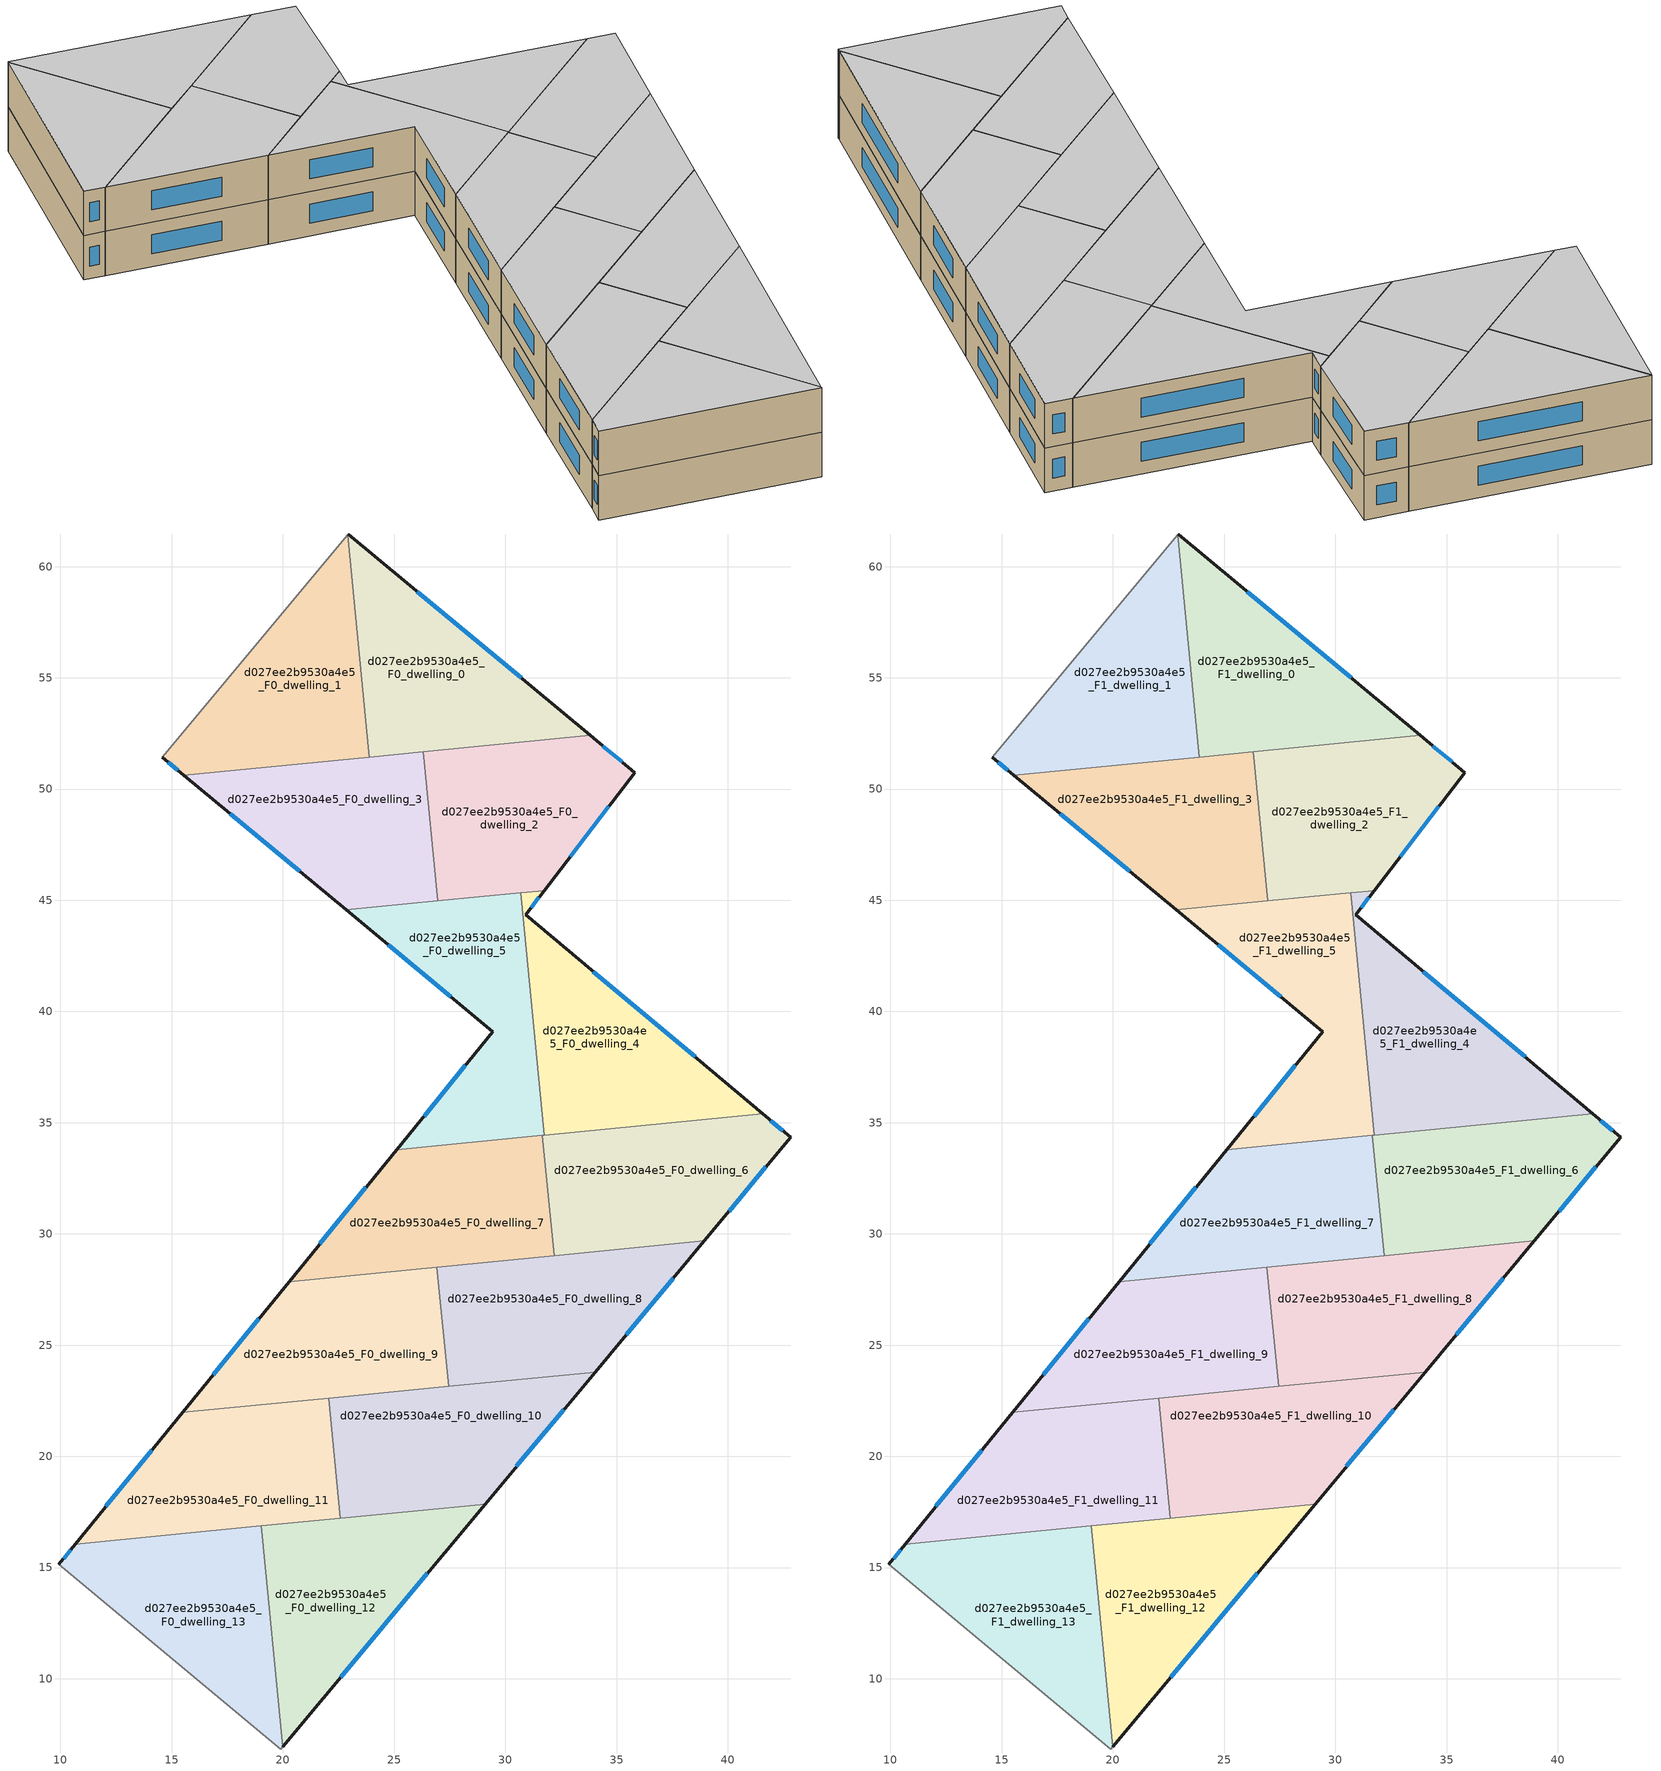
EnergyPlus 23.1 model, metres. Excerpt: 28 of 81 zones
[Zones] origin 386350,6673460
d027ee2b9530a4e5_F0_dwelling_0
 floor ground (EU_floor_Construction): 33.82,52.41 23.89,51.44 22.91,61.44 22.93,61.47 z0
 wall outside (EU_wall_Construction): 33.82,52.41 22.93,61.47 z0:3
 wall to d027ee2b9530a4e5_F0_dwelling_1 (EU_wall_Construction): 22.91,61.44 23.89,51.44 z0:3
 wall adiabatic (EU_wall_Construction): 22.93,61.47 22.91,61.44 z0:3
 wall to d027ee2b9530a4e5_F0_dwelling_2 (EU_wall_Construction): 26.31,51.68 33.82,52.41 z0:3
 wall to d027ee2b9530a4e5_F0_dwelling_3 (EU_wall_Construction): 23.89,51.44 26.31,51.68 z0:3
 window (EU_Window_Construction): 30.71,55 26.04,58.88 z0.86:2.14
d027ee2b9530a4e5_F0_dwelling_1
 floor ground (EU_floor_Construction): 22.91,61.44 23.89,51.44 15.55,50.62 14.57,51.44 z0
 wall outside (EU_wall_Construction): 14.57,51.44 15.55,50.62 z0:3
 wall adiabatic (EU_wall_Construction): 22.91,61.44 14.57,51.44 z0:3
 wall to d027ee2b9530a4e5_F0_dwelling_3 (EU_wall_Construction): 15.55,50.62 23.89,51.44 z0:3
 window (EU_Window_Construction): 14.85,51.21 15.27,50.86 z0.86:2.14
d027ee2b9530a4e5_F0_dwelling_10
 floor ground (EU_floor_Construction): 34.03,23.79 29.09,17.85 22.58,17.22 22.05,22.62 z0
 wall outside (EU_wall_Construction): 29.09,17.85 34.03,23.79 z0:3
 wall to d027ee2b9530a4e5_F0_dwelling_11 (EU_wall_Construction): 22.05,22.62 22.58,17.22 z0:3
 wall to d027ee2b9530a4e5_F0_dwelling_12 (EU_wall_Construction): 22.58,17.22 29.09,17.85 z0:3
 wall to d027ee2b9530a4e5_F0_dwelling_8 (EU_wall_Construction): 34.03,23.79 27.45,23.14 z0:3
 wall to d027ee2b9530a4e5_F0_dwelling_9 (EU_wall_Construction): 27.45,23.14 22.06,22.62 z0:3
 window (EU_Window_Construction): 30.5,19.55 32.62,22.09 z0.86:2.14
d027ee2b9530a4e5_F0_dwelling_11
 floor ground (EU_floor_Construction): 22.05,22.62 22.58,17.22 10.66,16.05 15.49,21.97 z0
 wall outside (EU_wall_Construction): 15.49,21.97 10.66,16.05 z0:3
 wall to d027ee2b9530a4e5_F0_dwelling_9 (EU_wall_Construction): 22.05,22.62 15.49,21.97 z0:3
 wall to d027ee2b9530a4e5_F0_dwelling_13 (EU_wall_Construction): 10.66,16.05 19.03,16.87 z0:3
 wall to d027ee2b9530a4e5_F0_dwelling_12 (EU_wall_Construction): 19.03,16.87 22.58,17.22 z0:3
 window (EU_Window_Construction): 14.11,20.28 12.04,17.74 z0.86:2.14
d027ee2b9530a4e5_F0_dwelling_12
 floor ground (EU_floor_Construction): 29.09,17.85 20,6.95 19.03,16.87 z0
 wall outside (EU_wall_Construction): 20,6.95 29.09,17.85 z0:3
 wall to d027ee2b9530a4e5_F0_dwelling_13 (EU_wall_Construction): 19.03,16.87 20,6.95 z0:3
 window (EU_Window_Construction): 22.59,10.06 26.49,14.74 z0.86:2.14
d027ee2b9530a4e5_F0_dwelling_13
 floor ground (EU_floor_Construction): 19.03,16.87 20,6.95 19.91,6.84 9.93,15.14 10.66,16.05 z0
 wall outside (EU_wall_Construction): 10.66,16.05 9.93,15.14 z0:3
 wall adiabatic (EU_wall_Construction): 9.93,15.14 19.91,6.84 20,6.95 z0:3
 window (EU_Window_Construction): 10.45,15.79 10.14,15.4 z0.86:2.14
d027ee2b9530a4e5_F0_dwelling_2
 floor ground (EU_floor_Construction): 35.83,50.74 31.75,45.44 26.96,44.97 26.31,51.68 33.82,52.41 z0
 wall outside (EU_wall_Construction): 31.75,45.44 35.83,50.74 33.82,52.41 z0:3
 wall to d027ee2b9530a4e5_F0_dwelling_3 (EU_wall_Construction): 26.31,51.68 26.96,44.97 z0:3
 wall to d027ee2b9530a4e5_F0_dwelling_5 (EU_wall_Construction): 26.96,44.97 30.69,45.33 z0:3
 wall to d027ee2b9530a4e5_F0_dwelling_4 (EU_wall_Construction): 30.69,45.33 31.75,45.44 z0:3
 window (EU_Window_Construction): 35.25,51.22 34.39,51.93 / 32.92,46.95 34.66,49.23 z0.86:2.14
d027ee2b9530a4e5_F0_dwelling_3
 floor ground (EU_floor_Construction): 26.31,51.68 26.96,44.97 22.84,44.57 15.55,50.62 z0
 wall outside (EU_wall_Construction): 15.55,50.62 22.84,44.57 z0:3
 wall to d027ee2b9530a4e5_F0_dwelling_5 (EU_wall_Construction): 22.84,44.57 26.96,44.97 z0:3
 window (EU_Window_Construction): 17.64,48.89 20.76,46.3 z0.86:2.14
d027ee2b9530a4e5_F0_dwelling_4
 floor ground (EU_floor_Construction): 31.75,45.44 30.92,44.35 41.58,35.4 31.75,34.43 30.69,45.33 z0
 wall outside (EU_wall_Construction): 41.58,35.4 30.92,44.35 31.75,45.44 z0:3
 wall to d027ee2b9530a4e5_F0_dwelling_5 (EU_wall_Construction): 30.69,45.33 31.75,34.43 z0:3
 wall to d027ee2b9530a4e5_F0_dwelling_6 (EU_wall_Construction): 31.75,34.43 41.58,35.4 z0:3
 window (EU_Window_Construction): 31.16,44.66 31.51,45.13 / 38.53,37.96 33.96,41.79 z0.86:2.14
d027ee2b9530a4e5_F0_dwelling_5
 floor ground (EU_floor_Construction): 30.69,45.33 31.75,34.43 25.11,33.79 29.43,39.09 22.84,44.57 z0
 wall outside (EU_wall_Construction): 22.84,44.57 29.43,39.09 25.11,33.79 z0:3
 wall to d027ee2b9530a4e5_F0_dwelling_7 (EU_wall_Construction): 25.11,33.79 31.67,34.43 z0:3
 wall to d027ee2b9530a4e5_F0_dwelling_6 (EU_wall_Construction): 31.67,34.43 31.75,34.44 z0:3
 window (EU_Window_Construction): 24.73,43 27.55,40.65 / 28.2,37.57 26.35,35.3 z0.86:2.14
d027ee2b9530a4e5_F0_dwelling_6
 floor ground (EU_floor_Construction): 42.83,34.34 38.95,29.68 32.2,29.03 31.67,34.43 41.58,35.4 z0
 wall outside (EU_wall_Construction): 38.95,29.68 42.83,34.34 41.58,35.4 z0:3
 wall to d027ee2b9530a4e5_F0_dwelling_7 (EU_wall_Construction): 31.67,34.43 32.2,29.03 z0:3
 wall to d027ee2b9530a4e5_F0_dwelling_8 (EU_wall_Construction): 32.2,29.03 38.95,29.68 z0:3
 window (EU_Window_Construction): 40.06,31.02 41.72,33.01 / 42.47,34.64 41.93,35.09 z0.86:2.14
d027ee2b9530a4e5_F0_dwelling_7
 floor ground (EU_floor_Construction): 31.67,34.43 32.2,29.03 20.28,27.86 25.11,33.79 z0
 wall outside (EU_wall_Construction): 25.11,33.79 20.28,27.86 z0:3
 wall to d027ee2b9530a4e5_F0_dwelling_9 (EU_wall_Construction): 20.28,27.86 26.93,28.51 z0:3
 wall to d027ee2b9530a4e5_F0_dwelling_8 (EU_wall_Construction): 26.93,28.51 32.2,29.02 z0:3
 window (EU_Window_Construction): 23.73,32.09 21.66,29.55 z0.86:2.14
d027ee2b9530a4e5_F0_dwelling_8
 floor ground (EU_floor_Construction): 38.95,29.68 34.03,23.79 27.45,23.14 26.93,28.51 z0
 wall outside (EU_wall_Construction): 34.03,23.79 38.95,29.68 z0:3
 wall to d027ee2b9530a4e5_F0_dwelling_9 (EU_wall_Construction): 26.93,28.51 27.45,23.14 z0:3
 window (EU_Window_Construction): 35.44,25.47 37.54,28 z0.86:2.14
d027ee2b9530a4e5_F0_dwelling_9
 floor ground (EU_floor_Construction): 26.93,28.51 27.45,23.14 15.49,21.97 20.28,27.86 z0
 wall outside (EU_wall_Construction): 20.28,27.86 15.49,21.97 z0:3
 window (EU_Window_Construction): 18.91,26.18 16.86,23.66 z0.86:2.14
d027ee2b9530a4e5_F1_dwelling_0
 floor to d027ee2b9530a4e5_F0_dwelling_0 (EU_floor_Construction): 33.82,52.41 23.89,51.44 22.91,61.44 22.93,61.47 z3
 wall outside (EU_wall_Construction): 33.82,52.41 22.93,61.47 z3:6
 wall to d027ee2b9530a4e5_F1_dwelling_1 (EU_wall_Construction): 22.91,61.44 23.89,51.44 z3:6
 wall adiabatic (EU_wall_Construction): 22.93,61.47 22.91,61.44 z3:6
 wall to d027ee2b9530a4e5_F1_dwelling_2 (EU_wall_Construction): 26.31,51.68 33.82,52.41 z3:6
 wall to d027ee2b9530a4e5_F1_dwelling_3 (EU_wall_Construction): 23.89,51.44 26.31,51.68 z3:6
 window (EU_Window_Construction): 30.71,55 26.04,58.88 z3.86:5.14
 ceiling to d027ee2b9530a4e5_F2_dwelling_0 (EU_floor_Construction): 33.82,52.41 22.93,61.47 22.91,61.44 23.89,51.44 z6
d027ee2b9530a4e5_F1_dwelling_1
 floor to d027ee2b9530a4e5_F0_dwelling_1 (EU_floor_Construction): 22.91,61.44 23.89,51.44 15.55,50.62 14.57,51.44 z3
 wall outside (EU_wall_Construction): 14.57,51.44 15.55,50.62 z3:6
 wall adiabatic (EU_wall_Construction): 22.91,61.44 14.57,51.44 z3:6
 wall to d027ee2b9530a4e5_F1_dwelling_3 (EU_wall_Construction): 15.55,50.62 23.89,51.44 z3:6
 window (EU_Window_Construction): 14.85,51.21 15.27,50.86 z3.86:5.14
 ceiling to d027ee2b9530a4e5_F2_dwelling_1 (EU_floor_Construction): 23.89,51.44 22.91,61.44 14.57,51.44 15.55,50.62 z6
d027ee2b9530a4e5_F1_dwelling_10
 floor to d027ee2b9530a4e5_F0_dwelling_10 (EU_floor_Construction): 34.03,23.79 29.09,17.85 22.58,17.22 22.05,22.62 z3
 wall outside (EU_wall_Construction): 29.09,17.85 34.03,23.79 z3:6
 wall to d027ee2b9530a4e5_F1_dwelling_11 (EU_wall_Construction): 22.05,22.62 22.58,17.22 z3:6
 wall to d027ee2b9530a4e5_F1_dwelling_12 (EU_wall_Construction): 22.58,17.22 29.09,17.85 z3:6
 wall to d027ee2b9530a4e5_F1_dwelling_8 (EU_wall_Construction): 34.03,23.79 27.45,23.14 z3:6
 wall to d027ee2b9530a4e5_F1_dwelling_9 (EU_wall_Construction): 27.45,23.14 22.06,22.62 z3:6
 window (EU_Window_Construction): 30.5,19.55 32.62,22.09 z3.86:5.14
 ceiling to d027ee2b9530a4e5_F2_dwelling_10 (EU_floor_Construction): 29.09,17.85 34.03,23.79 22.05,22.62 22.58,17.22 z6
d027ee2b9530a4e5_F1_dwelling_11
 floor to d027ee2b9530a4e5_F0_dwelling_11 (EU_floor_Construction): 22.05,22.62 22.58,17.22 10.66,16.05 15.49,21.97 z3
 wall outside (EU_wall_Construction): 15.49,21.97 10.66,16.05 z3:6
 wall to d027ee2b9530a4e5_F1_dwelling_9 (EU_wall_Construction): 22.05,22.62 15.49,21.97 z3:6
 wall to d027ee2b9530a4e5_F1_dwelling_13 (EU_wall_Construction): 10.66,16.05 19.03,16.87 z3:6
 wall to d027ee2b9530a4e5_F1_dwelling_12 (EU_wall_Construction): 19.03,16.87 22.58,17.22 z3:6
 window (EU_Window_Construction): 14.11,20.28 12.04,17.74 z3.86:5.14
 ceiling to d027ee2b9530a4e5_F2_dwelling_11 (EU_floor_Construction): 22.58,17.22 22.05,22.62 15.49,21.97 10.66,16.05 z6
d027ee2b9530a4e5_F1_dwelling_12
 floor to d027ee2b9530a4e5_F0_dwelling_12 (EU_floor_Construction): 29.09,17.85 20,6.95 19.03,16.87 z3
 wall outside (EU_wall_Construction): 20,6.95 29.09,17.85 z3:6
 wall to d027ee2b9530a4e5_F1_dwelling_13 (EU_wall_Construction): 19.03,16.87 20,6.95 z3:6
 window (EU_Window_Construction): 22.59,10.06 26.49,14.74 z3.86:5.14
 ceiling to d027ee2b9530a4e5_F2_dwelling_12 (EU_floor_Construction): 20,6.95 29.09,17.85 19.03,16.87 z6
d027ee2b9530a4e5_F1_dwelling_13
 floor to d027ee2b9530a4e5_F0_dwelling_13 (EU_floor_Construction): 19.03,16.87 20,6.95 19.91,6.84 9.93,15.14 10.66,16.05 z3
 wall outside (EU_wall_Construction): 10.66,16.05 9.93,15.14 z3:6
 wall adiabatic (EU_wall_Construction): 9.93,15.14 19.91,6.84 20,6.95 z3:6
 window (EU_Window_Construction): 10.45,15.79 10.14,15.4 z3.86:5.14
 ceiling to d027ee2b9530a4e5_F2_dwelling_13 (EU_floor_Construction): 19.91,6.84 20,6.95 19.03,16.87 10.66,16.05 9.93,15.14 z6
d027ee2b9530a4e5_F1_dwelling_2
 floor to d027ee2b9530a4e5_F0_dwelling_2 (EU_floor_Construction): 35.83,50.74 31.75,45.44 26.96,44.97 26.31,51.68 33.82,52.41 z3
 wall outside (EU_wall_Construction): 31.75,45.44 35.83,50.74 33.82,52.41 z3:6
 wall to d027ee2b9530a4e5_F1_dwelling_3 (EU_wall_Construction): 26.31,51.68 26.96,44.97 z3:6
 wall to d027ee2b9530a4e5_F1_dwelling_5 (EU_wall_Construction): 26.96,44.97 30.69,45.33 z3:6
 wall to d027ee2b9530a4e5_F1_dwelling_4 (EU_wall_Construction): 30.69,45.33 31.75,45.44 z3:6
 window (EU_Window_Construction): 35.25,51.22 34.39,51.93 / 32.92,46.95 34.66,49.23 z3.86:5.14
 ceiling to d027ee2b9530a4e5_F2_dwelling_2 (EU_floor_Construction): 31.75,45.44 35.83,50.74 33.82,52.41 26.31,51.68 26.96,44.97 z6
d027ee2b9530a4e5_F1_dwelling_3
 floor to d027ee2b9530a4e5_F0_dwelling_3 (EU_floor_Construction): 26.31,51.68 26.96,44.97 22.84,44.57 15.55,50.62 z3
 wall outside (EU_wall_Construction): 15.55,50.62 22.84,44.57 z3:6
 wall to d027ee2b9530a4e5_F1_dwelling_5 (EU_wall_Construction): 22.84,44.57 26.96,44.97 z3:6
 window (EU_Window_Construction): 17.64,48.89 20.76,46.3 z3.86:5.14
 ceiling to d027ee2b9530a4e5_F2_dwelling_3 (EU_floor_Construction): 26.96,44.97 26.31,51.68 15.55,50.62 22.84,44.57 z6
d027ee2b9530a4e5_F1_dwelling_4
 floor to d027ee2b9530a4e5_F0_dwelling_4 (EU_floor_Construction): 31.75,45.44 30.92,44.35 41.58,35.4 31.75,34.43 30.69,45.33 z3
 wall outside (EU_wall_Construction): 41.58,35.4 30.92,44.35 31.75,45.44 z3:6
 wall to d027ee2b9530a4e5_F1_dwelling_5 (EU_wall_Construction): 30.69,45.33 31.75,34.43 z3:6
 wall to d027ee2b9530a4e5_F1_dwelling_6 (EU_wall_Construction): 31.75,34.43 41.58,35.4 z3:6
 window (EU_Window_Construction): 31.16,44.66 31.51,45.13 / 38.53,37.96 33.96,41.79 z3.86:5.14
 ceiling to d027ee2b9530a4e5_F2_dwelling_4 (EU_floor_Construction): 41.58,35.4 30.92,44.35 31.75,45.44 30.69,45.33 31.75,34.43 z6
d027ee2b9530a4e5_F1_dwelling_5
 floor to d027ee2b9530a4e5_F0_dwelling_5 (EU_floor_Construction): 30.69,45.33 31.75,34.43 25.11,33.79 29.43,39.09 22.84,44.57 z3
 wall outside (EU_wall_Construction): 22.84,44.57 29.43,39.09 25.11,33.79 z3:6
 wall to d027ee2b9530a4e5_F1_dwelling_7 (EU_wall_Construction): 25.11,33.79 31.67,34.43 z3:6
 wall to d027ee2b9530a4e5_F1_dwelling_6 (EU_wall_Construction): 31.67,34.43 31.75,34.44 z3:6
 window (EU_Window_Construction): 24.73,43 27.55,40.65 / 28.2,37.57 26.35,35.3 z3.86:5.14
 ceiling to d027ee2b9530a4e5_F2_dwelling_5 (EU_floor_Construction): 31.75,34.43 30.69,45.33 22.84,44.57 29.43,39.09 25.11,33.79 z6
d027ee2b9530a4e5_F1_dwelling_6
 floor to d027ee2b9530a4e5_F0_dwelling_6 (EU_floor_Construction): 42.83,34.34 38.95,29.68 32.2,29.03 31.67,34.43 41.58,35.4 z3
 wall outside (EU_wall_Construction): 38.95,29.68 42.83,34.34 41.58,35.4 z3:6
 wall to d027ee2b9530a4e5_F1_dwelling_7 (EU_wall_Construction): 31.67,34.43 32.2,29.03 z3:6
 wall to d027ee2b9530a4e5_F1_dwelling_8 (EU_wall_Construction): 32.2,29.03 38.95,29.68 z3:6
 window (EU_Window_Construction): 40.06,31.02 41.72,33.01 / 42.47,34.64 41.93,35.09 z3.86:5.14
 ceiling to d027ee2b9530a4e5_F2_dwelling_6 (EU_floor_Construction): 38.95,29.68 42.83,34.34 41.58,35.4 31.67,34.43 32.2,29.03 z6
d027ee2b9530a4e5_F1_dwelling_7
 floor to d027ee2b9530a4e5_F0_dwelling_7 (EU_floor_Construction): 31.67,34.43 32.2,29.03 20.28,27.86 25.11,33.79 z3
 wall outside (EU_wall_Construction): 25.11,33.79 20.28,27.86 z3:6
 wall to d027ee2b9530a4e5_F1_dwelling_9 (EU_wall_Construction): 20.28,27.86 26.93,28.51 z3:6
 wall to d027ee2b9530a4e5_F1_dwelling_8 (EU_wall_Construction): 26.93,28.51 32.2,29.02 z3:6
 window (EU_Window_Construction): 23.73,32.09 21.66,29.55 z3.86:5.14
 ceiling to d027ee2b9530a4e5_F2_dwelling_7 (EU_floor_Construction): 32.2,29.03 31.67,34.43 25.11,33.79 20.28,27.86 z6
d027ee2b9530a4e5_F1_dwelling_8
 floor to d027ee2b9530a4e5_F0_dwelling_8 (EU_floor_Construction): 38.95,29.68 34.03,23.79 27.45,23.14 26.93,28.51 z3
 wall outside (EU_wall_Construction): 34.03,23.79 38.95,29.68 z3:6
 wall to d027ee2b9530a4e5_F1_dwelling_9 (EU_wall_Construction): 26.93,28.51 27.45,23.14 z3:6
 window (EU_Window_Construction): 35.44,25.47 37.54,28 z3.86:5.14
 ceiling to d027ee2b9530a4e5_F2_dwelling_8 (EU_floor_Construction): 34.03,23.79 38.95,29.68 26.93,28.51 27.45,23.14 z6
d027ee2b9530a4e5_F1_dwelling_9
 floor to d027ee2b9530a4e5_F0_dwelling_9 (EU_floor_Construction): 26.93,28.51 27.45,23.14 15.49,21.97 20.28,27.86 z3
 wall outside (EU_wall_Construction): 20.28,27.86 15.49,21.97 z3:6
 window (EU_Window_Construction): 18.91,26.18 16.86,23.66 z3.86:5.14
 ceiling to d027ee2b9530a4e5_F2_dwelling_9 (EU_floor_Construction): 27.45,23.14 26.93,28.51 20.28,27.86 15.49,21.97 z6
[Building]
EU S2 Campaign: North Axis=0; Terrain=City; Solar Distribution=FullExterior
[Site:Location]
Helsinki-Vantaa.AP: Latitude=60.317; Longitude=24.963; Time Zone=2; Elevation=54.6
[SizingPeriod:WeatherFileDays]
AnnualSizingPeriod: Begin Month=1; Begin Day of Month=1; End Month=12; End Day of Month=31; Day of Week for Start Day=Monday; Use Weather File Daylight Saving Period=No; Use Weather File Rain and Snow Indicators=No
[MATERIAL]
EU_InternalMass_Material: Roughness=MediumRough; Thickness=0.1; Conductivity=1; Density=1800; Specific Heat=900; Thermal Absorptance=0.9; Solar Absorptance=0.7; Visible Absorptance=0.7
[MATERIAL:NOMASS] Roughness=MediumRough; Thermal Absorptance=0.9; Solar Absorptance=0.7; Visible Absorptance=0.7
Name | Thermal Resistance
EU_wall_NoMass | 1.10183
EU_floor_NoMass | 1.70606
[WINDOWMATERIAL:SIMPLEGLAZINGSYSTEM]
EU_Window_SimpleGlazing: UFactor=3.11035; Solar Heat Gain Coefficient=0.8; Visible Transmittance=0.8
[CONSTRUCTION]
EU_wall_Construction: EU_wall_NoMass
EU_floor_Construction: EU_floor_NoMass
EU_Window_Construction: EU_Window_SimpleGlazing
EU_InternalMass_Construction: EU_InternalMass_Material
[ZONE] Type=1; Multiplier=1; Ceiling Height=autocalculate; Floor Area=autocalculate; Part of Total Floor Area=Yes
Name | Volume
d027ee2b9530a4e5_F0_dwelling_0; d027ee2b9530a4e5_F1_dwelling_0 | 151.144
d027ee2b9530a4e5_F0_dwelling_1; d027ee2b9530a4e5_F1_dwelling_1 | 151.12
d027ee2b9530a4e5_F0_dwelling_10; d027ee2b9530a4e5_F1_dwelling_10 | 151.151
d027ee2b9530a4e5_F0_dwelling_11; d027ee2b9530a4e5_F1_dwelling_11; d027ee2b9530a4e5_F0_dwelling_12; d027ee2b9530a4e5_F1_dwelling_12 | 151.156
d027ee2b9530a4e5_F0_dwelling_13; d027ee2b9530a4e5_F1_dwelling_13; d027ee2b9530a4e5_F0_dwelling_5; d027ee2b9530a4e5_F1_dwelling_5 | 151.129
d027ee2b9530a4e5_F0_dwelling_2; d027ee2b9530a4e5_F1_dwelling_2; d027ee2b9530a4e5_F0_dwelling_7; d027ee2b9530a4e5_F1_dwelling_7 | 151.141
d027ee2b9530a4e5_F0_dwelling_3; d027ee2b9530a4e5_F1_dwelling_3 | 151.154
d027ee2b9530a4e5_F0_dwelling_4; d027ee2b9530a4e5_F1_dwelling_4 | 151.15
d027ee2b9530a4e5_F0_dwelling_6; d027ee2b9530a4e5_F1_dwelling_6 | 151.149
d027ee2b9530a4e5_F0_dwelling_8; d027ee2b9530a4e5_F1_dwelling_8; d027ee2b9530a4e5_F0_dwelling_9; d027ee2b9530a4e5_F1_dwelling_9 | 151.125
[INTERNALMASS] Construction=EU_InternalMass_Construction
Name | Zone or ZoneList | Surface Area
d027ee2b9530a4e5_F0_dwelling_0_EU_InternalMass | d027ee2b9530a4e5_F0_dwelling_0 | 50.3791
d027ee2b9530a4e5_F0_dwelling_1_EU_InternalMass | d027ee2b9530a4e5_F0_dwelling_1 | 50.372
d027ee2b9530a4e5_F0_dwelling_2_EU_InternalMass | d027ee2b9530a4e5_F0_dwelling_2 | 50.3798
d027ee2b9530a4e5_F0_dwelling_3_EU_InternalMass | d027ee2b9530a4e5_F0_dwelling_3 | 50.3849
d027ee2b9530a4e5_F0_dwelling_4_EU_InternalMass | d027ee2b9530a4e5_F0_dwelling_4 | 50.3836
d027ee2b9530a4e5_F0_dwelling_5_EU_InternalMass | d027ee2b9530a4e5_F0_dwelling_5 | 50.3773
d027ee2b9530a4e5_F0_dwelling_6_EU_InternalMass | d027ee2b9530a4e5_F0_dwelling_6 | 50.382
d027ee2b9530a4e5_F0_dwelling_7_EU_InternalMass | d027ee2b9530a4e5_F0_dwelling_7 | 50.3789
d027ee2b9530a4e5_F0_dwelling_8_EU_InternalMass | d027ee2b9530a4e5_F0_dwelling_8 | 50.3786
d027ee2b9530a4e5_F0_dwelling_9_EU_InternalMass | d027ee2b9530a4e5_F0_dwelling_9 | 50.3742
d027ee2b9530a4e5_F0_dwelling_10_EU_InternalMass | d027ee2b9530a4e5_F0_dwelling_10 | 50.3839
d027ee2b9530a4e5_F0_dwelling_11_EU_InternalMass | d027ee2b9530a4e5_F0_dwelling_11 | 50.3863
d027ee2b9530a4e5_F0_dwelling_12_EU_InternalMass | d027ee2b9530a4e5_F0_dwelling_12 | 50.3848
d027ee2b9530a4e5_F0_dwelling_13_EU_InternalMass | d027ee2b9530a4e5_F0_dwelling_13 | 50.3751
d027ee2b9530a4e5_F1_dwelling_0_EU_InternalMass | d027ee2b9530a4e5_F1_dwelling_0 | 50.3791
d027ee2b9530a4e5_F1_dwelling_1_EU_InternalMass | d027ee2b9530a4e5_F1_dwelling_1 | 50.372
d027ee2b9530a4e5_F1_dwelling_2_EU_InternalMass | d027ee2b9530a4e5_F1_dwelling_2 | 50.3798
d027ee2b9530a4e5_F1_dwelling_3_EU_InternalMass | d027ee2b9530a4e5_F1_dwelling_3 | 50.3849
d027ee2b9530a4e5_F1_dwelling_4_EU_InternalMass | d027ee2b9530a4e5_F1_dwelling_4 | 50.3836
d027ee2b9530a4e5_F1_dwelling_5_EU_InternalMass | d027ee2b9530a4e5_F1_dwelling_5 | 50.3773
d027ee2b9530a4e5_F1_dwelling_6_EU_InternalMass | d027ee2b9530a4e5_F1_dwelling_6 | 50.382
d027ee2b9530a4e5_F1_dwelling_7_EU_InternalMass | d027ee2b9530a4e5_F1_dwelling_7 | 50.3789
d027ee2b9530a4e5_F1_dwelling_8_EU_InternalMass | d027ee2b9530a4e5_F1_dwelling_8 | 50.3786
d027ee2b9530a4e5_F1_dwelling_9_EU_InternalMass | d027ee2b9530a4e5_F1_dwelling_9 | 50.3742
d027ee2b9530a4e5_F1_dwelling_10_EU_InternalMass | d027ee2b9530a4e5_F1_dwelling_10 | 50.3839
d027ee2b9530a4e5_F1_dwelling_11_EU_InternalMass | d027ee2b9530a4e5_F1_dwelling_11 | 50.3863
d027ee2b9530a4e5_F1_dwelling_12_EU_InternalMass | d027ee2b9530a4e5_F1_dwelling_12 | 50.3848
d027ee2b9530a4e5_F1_dwelling_13_EU_InternalMass | d027ee2b9530a4e5_F1_dwelling_13 | 50.3751
[OTHEREQUIPMENT] Fuel Type=Electricity; Design Level Calculation Method=Watts/Area; Power per Zone Floor Area=1; Fraction Latent=0; Fraction Radiant=0; Fraction Lost=0; Carbon Dioxide Generation Rate=0; EndUse Subcategory=EU_Step8_InternalGains
Name | Zone or ZoneList or Space or SpaceList | Schedule
EU_Step8_InternalGain_d027ee2b9530a4e5_F0_dwelling_0_f000 | d027ee2b9530a4e5_F0_dwelling_0 | EU_Step8_GainSchedule_d027ee2b9530a4e5_F0_dwelling_0_f000
EU_Step8_InternalGain_d027ee2b9530a4e5_F0_dwelling_1_f000 | d027ee2b9530a4e5_F0_dwelling_1 | EU_Step8_GainSchedule_d027ee2b9530a4e5_F0_dwelling_1_f000
EU_Step8_InternalGain_d027ee2b9530a4e5_F0_dwelling_2_f000 | d027ee2b9530a4e5_F0_dwelling_2 | EU_Step8_GainSchedule_d027ee2b9530a4e5_F0_dwelling_2_f000
EU_Step8_InternalGain_d027ee2b9530a4e5_F0_dwelling_3_f000 | d027ee2b9530a4e5_F0_dwelling_3 | EU_Step8_GainSchedule_d027ee2b9530a4e5_F0_dwelling_3_f000
EU_Step8_InternalGain_d027ee2b9530a4e5_F0_dwelling_4_f000 | d027ee2b9530a4e5_F0_dwelling_4 | EU_Step8_GainSchedule_d027ee2b9530a4e5_F0_dwelling_4_f000
EU_Step8_InternalGain_d027ee2b9530a4e5_F0_dwelling_5_f000 | d027ee2b9530a4e5_F0_dwelling_5 | EU_Step8_GainSchedule_d027ee2b9530a4e5_F0_dwelling_5_f000
EU_Step8_InternalGain_d027ee2b9530a4e5_F0_dwelling_6_f000 | d027ee2b9530a4e5_F0_dwelling_6 | EU_Step8_GainSchedule_d027ee2b9530a4e5_F0_dwelling_6_f000
EU_Step8_InternalGain_d027ee2b9530a4e5_F0_dwelling_7_f000 | d027ee2b9530a4e5_F0_dwelling_7 | EU_Step8_GainSchedule_d027ee2b9530a4e5_F0_dwelling_7_f000
EU_Step8_InternalGain_d027ee2b9530a4e5_F0_dwelling_8_f000 | d027ee2b9530a4e5_F0_dwelling_8 | EU_Step8_GainSchedule_d027ee2b9530a4e5_F0_dwelling_8_f000
EU_Step8_InternalGain_d027ee2b9530a4e5_F0_dwelling_9_f000 | d027ee2b9530a4e5_F0_dwelling_9 | EU_Step8_GainSchedule_d027ee2b9530a4e5_F0_dwelling_9_f000
EU_Step8_InternalGain_d027ee2b9530a4e5_F0_dwelling_10_f000 | d027ee2b9530a4e5_F0_dwelling_10 | EU_Step8_GainSchedule_d027ee2b9530a4e5_F0_dwelling_10_f000
EU_Step8_InternalGain_d027ee2b9530a4e5_F0_dwelling_11_f000 | d027ee2b9530a4e5_F0_dwelling_11 | EU_Step8_GainSchedule_d027ee2b9530a4e5_F0_dwelling_11_f000
EU_Step8_InternalGain_d027ee2b9530a4e5_F0_dwelling_12_f000 | d027ee2b9530a4e5_F0_dwelling_12 | EU_Step8_GainSchedule_d027ee2b9530a4e5_F0_dwelling_12_f000
EU_Step8_InternalGain_d027ee2b9530a4e5_F0_dwelling_13_f000 | d027ee2b9530a4e5_F0_dwelling_13 | EU_Step8_GainSchedule_d027ee2b9530a4e5_F0_dwelling_13_f000
EU_Step8_InternalGain_d027ee2b9530a4e5_F1_dwelling_0_f000 | d027ee2b9530a4e5_F1_dwelling_0 | EU_Step8_GainSchedule_d027ee2b9530a4e5_F1_dwelling_0_f000
EU_Step8_InternalGain_d027ee2b9530a4e5_F1_dwelling_1_f000 | d027ee2b9530a4e5_F1_dwelling_1 | EU_Step8_GainSchedule_d027ee2b9530a4e5_F1_dwelling_1_f000
EU_Step8_InternalGain_d027ee2b9530a4e5_F1_dwelling_2_f000 | d027ee2b9530a4e5_F1_dwelling_2 | EU_Step8_GainSchedule_d027ee2b9530a4e5_F1_dwelling_2_f000
EU_Step8_InternalGain_d027ee2b9530a4e5_F1_dwelling_3_f000 | d027ee2b9530a4e5_F1_dwelling_3 | EU_Step8_GainSchedule_d027ee2b9530a4e5_F1_dwelling_3_f000
EU_Step8_InternalGain_d027ee2b9530a4e5_F1_dwelling_4_f000 | d027ee2b9530a4e5_F1_dwelling_4 | EU_Step8_GainSchedule_d027ee2b9530a4e5_F1_dwelling_4_f000
EU_Step8_InternalGain_d027ee2b9530a4e5_F1_dwelling_5_f000 | d027ee2b9530a4e5_F1_dwelling_5 | EU_Step8_GainSchedule_d027ee2b9530a4e5_F1_dwelling_5_f000
EU_Step8_InternalGain_d027ee2b9530a4e5_F1_dwelling_6_f000 | d027ee2b9530a4e5_F1_dwelling_6 | EU_Step8_GainSchedule_d027ee2b9530a4e5_F1_dwelling_6_f000
EU_Step8_InternalGain_d027ee2b9530a4e5_F1_dwelling_7_f000 | d027ee2b9530a4e5_F1_dwelling_7 | EU_Step8_GainSchedule_d027ee2b9530a4e5_F1_dwelling_7_f000
EU_Step8_InternalGain_d027ee2b9530a4e5_F1_dwelling_8_f000 | d027ee2b9530a4e5_F1_dwelling_8 | EU_Step8_GainSchedule_d027ee2b9530a4e5_F1_dwelling_8_f000
EU_Step8_InternalGain_d027ee2b9530a4e5_F1_dwelling_9_f000 | d027ee2b9530a4e5_F1_dwelling_9 | EU_Step8_GainSchedule_d027ee2b9530a4e5_F1_dwelling_9_f000
EU_Step8_InternalGain_d027ee2b9530a4e5_F1_dwelling_10_f000 | d027ee2b9530a4e5_F1_dwelling_10 | EU_Step8_GainSchedule_d027ee2b9530a4e5_F1_dwelling_10_f000
EU_Step8_InternalGain_d027ee2b9530a4e5_F1_dwelling_11_f000 | d027ee2b9530a4e5_F1_dwelling_11 | EU_Step8_GainSchedule_d027ee2b9530a4e5_F1_dwelling_11_f000
EU_Step8_InternalGain_d027ee2b9530a4e5_F1_dwelling_12_f000 | d027ee2b9530a4e5_F1_dwelling_12 | EU_Step8_GainSchedule_d027ee2b9530a4e5_F1_dwelling_12_f000
EU_Step8_InternalGain_d027ee2b9530a4e5_F1_dwelling_13_f000 | d027ee2b9530a4e5_F1_dwelling_13 | EU_Step8_GainSchedule_d027ee2b9530a4e5_F1_dwelling_13_f000
[ZONEVENTILATION:DESIGNFLOWRATE] Schedule=EU_AlwaysOn; Design Flow Rate Calculation Method=AirChanges/Hour; Air Changes per Hour=0.756316; Ventilation Type=Natural; Fan Pressure Rise=0; Fan Total Efficiency=1; Constant Term Coefficient=1; Temperature Term Coefficient=0; Velocity Term Coefficient=0; Velocity Squared Term Coefficient=0; Minimum Indoor Temperature=-100; Maximum Indoor Temperature=100; Delta Temperature=-100; Minimum Outdoor Temperature=-100; Maximum Outdoor Temperature=100; Maximum Wind Speed=40
Name | Zone or ZoneList or Space or SpaceList
EU_ConstantAir_d027ee2b9530a4e5_F0_dwelling_0 | d027ee2b9530a4e5_F0_dwelling_0
EU_ConstantAir_d027ee2b9530a4e5_F0_dwelling_1 | d027ee2b9530a4e5_F0_dwelling_1
EU_ConstantAir_d027ee2b9530a4e5_F0_dwelling_2 | d027ee2b9530a4e5_F0_dwelling_2
EU_ConstantAir_d027ee2b9530a4e5_F0_dwelling_3 | d027ee2b9530a4e5_F0_dwelling_3
EU_ConstantAir_d027ee2b9530a4e5_F0_dwelling_4 | d027ee2b9530a4e5_F0_dwelling_4
EU_ConstantAir_d027ee2b9530a4e5_F0_dwelling_5 | d027ee2b9530a4e5_F0_dwelling_5
EU_ConstantAir_d027ee2b9530a4e5_F0_dwelling_6 | d027ee2b9530a4e5_F0_dwelling_6
EU_ConstantAir_d027ee2b9530a4e5_F0_dwelling_7 | d027ee2b9530a4e5_F0_dwelling_7
EU_ConstantAir_d027ee2b9530a4e5_F0_dwelling_8 | d027ee2b9530a4e5_F0_dwelling_8
EU_ConstantAir_d027ee2b9530a4e5_F0_dwelling_9 | d027ee2b9530a4e5_F0_dwelling_9
EU_ConstantAir_d027ee2b9530a4e5_F0_dwelling_10 | d027ee2b9530a4e5_F0_dwelling_10
EU_ConstantAir_d027ee2b9530a4e5_F0_dwelling_11 | d027ee2b9530a4e5_F0_dwelling_11
EU_ConstantAir_d027ee2b9530a4e5_F0_dwelling_12 | d027ee2b9530a4e5_F0_dwelling_12
EU_ConstantAir_d027ee2b9530a4e5_F0_dwelling_13 | d027ee2b9530a4e5_F0_dwelling_13
EU_ConstantAir_d027ee2b9530a4e5_F1_dwelling_0 | d027ee2b9530a4e5_F1_dwelling_0
EU_ConstantAir_d027ee2b9530a4e5_F1_dwelling_1 | d027ee2b9530a4e5_F1_dwelling_1
EU_ConstantAir_d027ee2b9530a4e5_F1_dwelling_2 | d027ee2b9530a4e5_F1_dwelling_2
EU_ConstantAir_d027ee2b9530a4e5_F1_dwelling_3 | d027ee2b9530a4e5_F1_dwelling_3
EU_ConstantAir_d027ee2b9530a4e5_F1_dwelling_4 | d027ee2b9530a4e5_F1_dwelling_4
EU_ConstantAir_d027ee2b9530a4e5_F1_dwelling_5 | d027ee2b9530a4e5_F1_dwelling_5
EU_ConstantAir_d027ee2b9530a4e5_F1_dwelling_6 | d027ee2b9530a4e5_F1_dwelling_6
EU_ConstantAir_d027ee2b9530a4e5_F1_dwelling_7 | d027ee2b9530a4e5_F1_dwelling_7
EU_ConstantAir_d027ee2b9530a4e5_F1_dwelling_8 | d027ee2b9530a4e5_F1_dwelling_8
EU_ConstantAir_d027ee2b9530a4e5_F1_dwelling_9 | d027ee2b9530a4e5_F1_dwelling_9
EU_ConstantAir_d027ee2b9530a4e5_F1_dwelling_10 | d027ee2b9530a4e5_F1_dwelling_10
EU_ConstantAir_d027ee2b9530a4e5_F1_dwelling_11 | d027ee2b9530a4e5_F1_dwelling_11
EU_ConstantAir_d027ee2b9530a4e5_F1_dwelling_12 | d027ee2b9530a4e5_F1_dwelling_12
EU_ConstantAir_d027ee2b9530a4e5_F1_dwelling_13 | d027ee2b9530a4e5_F1_dwelling_13
[HVACTEMPLATE:THERMOSTAT] Constant Heating Setpoint=20; Constant Cooling Setpoint=50
EU_HeatOnly_d027ee2b9530a4e5_F0_dwelling_0; EU_HeatOnly_d027ee2b9530a4e5_F0_dwelling_1; EU_HeatOnly_d027ee2b9530a4e5_F0_dwelling_2; EU_HeatOnly_d027ee2b9530a4e5_F0_dwelling_3; EU_HeatOnly_d027ee2b9530a4e5_F0_dwelling_4; EU_HeatOnly_d027ee2b9530a4e5_F0_dwelling_5; EU_HeatOnly_d027ee2b9530a4e5_F0_dwelling_6; EU_HeatOnly_d027ee2b9530a4e5_F0_dwelling_7; EU_HeatOnly_d027ee2b9530a4e5_F0_dwelling_8; EU_HeatOnly_d027ee2b9530a4e5_F0_dwelling_9; EU_HeatOnly_d027ee2b9530a4e5_F0_dwelling_10; EU_HeatOnly_d027ee2b9530a4e5_F0_dwelling_11; EU_HeatOnly_d027ee2b9530a4e5_F0_dwelling_12; EU_HeatOnly_d027ee2b9530a4e5_F0_dwelling_13; EU_HeatOnly_d027ee2b9530a4e5_F1_dwelling_0; EU_HeatOnly_d027ee2b9530a4e5_F1_dwelling_1; EU_HeatOnly_d027ee2b9530a4e5_F1_dwelling_2; EU_HeatOnly_d027ee2b9530a4e5_F1_dwelling_3; EU_HeatOnly_d027ee2b9530a4e5_F1_dwelling_4; EU_HeatOnly_d027ee2b9530a4e5_F1_dwelling_5; EU_HeatOnly_d027ee2b9530a4e5_F1_dwelling_6; EU_HeatOnly_d027ee2b9530a4e5_F1_dwelling_7; EU_HeatOnly_d027ee2b9530a4e5_F1_dwelling_8; EU_HeatOnly_d027ee2b9530a4e5_F1_dwelling_9; EU_HeatOnly_d027ee2b9530a4e5_F1_dwelling_10; EU_HeatOnly_d027ee2b9530a4e5_F1_dwelling_11; EU_HeatOnly_d027ee2b9530a4e5_F1_dwelling_12; EU_HeatOnly_d027ee2b9530a4e5_F1_dwelling_13; EU_HeatOnly_d027ee2b9530a4e5_F2_dwelling_0; EU_HeatOnly_d027ee2b9530a4e5_F2_dwelling_1; EU_HeatOnly_d027ee2b9530a4e5_F2_dwelling_2; EU_HeatOnly_d027ee2b9530a4e5_F2_dwelling_3; EU_HeatOnly_d027ee2b9530a4e5_F2_dwelling_4; EU_HeatOnly_d027ee2b9530a4e5_F2_dwelling_5; EU_HeatOnly_d027ee2b9530a4e5_F2_dwelling_6; EU_HeatOnly_d027ee2b9530a4e5_F2_dwelling_7; EU_HeatOnly_d027ee2b9530a4e5_F2_dwelling_8; EU_HeatOnly_d027ee2b9530a4e5_F2_dwelling_9; EU_HeatOnly_d027ee2b9530a4e5_F2_dwelling_10; EU_HeatOnly_d027ee2b9530a4e5_F2_dwelling_11; EU_HeatOnly_d027ee2b9530a4e5_F2_dwelling_12; EU_HeatOnly_d027ee2b9530a4e5_F2_dwelling_13; EU_HeatOnly_d027ee2b9530a4e5_F3_dwelling_0; EU_HeatOnly_d027ee2b9530a4e5_F3_dwelling_1; EU_HeatOnly_d027ee2b9530a4e5_F3_dwelling_2; EU_HeatOnly_d027ee2b9530a4e5_F3_dwelling_3; EU_HeatOnly_d027ee2b9530a4e5_F3_dwelling_4; EU_HeatOnly_d027ee2b9530a4e5_F3_dwelling_5; EU_HeatOnly_d027ee2b9530a4e5_F3_dwelling_6; EU_HeatOnly_d027ee2b9530a4e5_F3_dwelling_7; EU_HeatOnly_d027ee2b9530a4e5_F3_dwelling_8; EU_HeatOnly_d027ee2b9530a4e5_F3_dwelling_9; EU_HeatOnly_d027ee2b9530a4e5_F3_dwelling_10; EU_HeatOnly_d027ee2b9530a4e5_F3_dwelling_11; EU_HeatOnly_d027ee2b9530a4e5_F3_dwelling_12; EU_HeatOnly_d027ee2b9530a4e5_F4_dwelling_0; EU_HeatOnly_d027ee2b9530a4e5_F4_dwelling_1; EU_HeatOnly_d027ee2b9530a4e5_F4_dwelling_2; EU_HeatOnly_d027ee2b9530a4e5_F4_dwelling_3; EU_HeatOnly_d027ee2b9530a4e5_F4_dwelling_4; EU_HeatOnly_d027ee2b9530a4e5_F4_dwelling_5; EU_HeatOnly_d027ee2b9530a4e5_F4_dwelling_6; EU_HeatOnly_d027ee2b9530a4e5_F4_dwelling_7; EU_HeatOnly_d027ee2b9530a4e5_F4_dwelling_8; EU_HeatOnly_d027ee2b9530a4e5_F4_dwelling_9; EU_HeatOnly_d027ee2b9530a4e5_F4_dwelling_10; EU_HeatOnly_d027ee2b9530a4e5_F4_dwelling_11; EU_HeatOnly_d027ee2b9530a4e5_F4_dwelling_12; EU_HeatOnly_d027ee2b9530a4e5_F5_dwelling_0; EU_HeatOnly_d027ee2b9530a4e5_F5_dwelling_1; EU_HeatOnly_d027ee2b9530a4e5_F5_dwelling_2; EU_HeatOnly_d027ee2b9530a4e5_F5_dwelling_3; EU_HeatOnly_d027ee2b9530a4e5_F5_dwelling_4; EU_HeatOnly_d027ee2b9530a4e5_F5_dwelling_5; EU_HeatOnly_d027ee2b9530a4e5_F5_dwelling_6; EU_HeatOnly_d027ee2b9530a4e5_F5_dwelling_7; EU_HeatOnly_d027ee2b9530a4e5_F5_dwelling_8; EU_HeatOnly_d027ee2b9530a4e5_F5_dwelling_9; EU_HeatOnly_d027ee2b9530a4e5_F5_dwelling_10
[HVACTEMPLATE:ZONE:IDEALLOADSAIRSYSTEM] System Availability Schedule=EU_AlwaysOn; Maximum Heating Supply Air Temperature=50; Minimum Cooling Supply Air Temperature=13; Maximum Heating Supply Air Humidity Ratio=0.0156; Minimum Cooling Supply Air Humidity Ratio=0.0077; Heating Limit=NoLimit; Cooling Limit=NoLimit; Heating Availability Schedule=EU_AlwaysOn; Cooling Availability Schedule=EU_CoolingOff; Dehumidification Control Type=ConstantSensibleHeatRatio; Cooling Sensible Heat Ratio=0.7; Dehumidification Setpoint=60; Humidification Control Type=None; Humidification Setpoint=30; Outdoor Air Method=None; Outdoor Air Flow Rate per Person=0.00944; Outdoor Air Flow Rate per Zone Floor Area=0; Outdoor Air Flow Rate per Zone=0; Demand Controlled Ventilation Type=None; Outdoor Air Economizer Type=NoEconomizer; Heat Recovery Type=None; Sensible Heat Recovery Effectiveness=0.7; Latent Heat Recovery Effectiveness=0.65
Name | Template Thermostat
d027ee2b9530a4e5_F0_dwelling_0 | EU_HeatOnly_d027ee2b9530a4e5_F0_dwelling_0
d027ee2b9530a4e5_F0_dwelling_1 | EU_HeatOnly_d027ee2b9530a4e5_F0_dwelling_1
d027ee2b9530a4e5_F0_dwelling_2 | EU_HeatOnly_d027ee2b9530a4e5_F0_dwelling_2
d027ee2b9530a4e5_F0_dwelling_3 | EU_HeatOnly_d027ee2b9530a4e5_F0_dwelling_3
d027ee2b9530a4e5_F0_dwelling_4 | EU_HeatOnly_d027ee2b9530a4e5_F0_dwelling_4
d027ee2b9530a4e5_F0_dwelling_5 | EU_HeatOnly_d027ee2b9530a4e5_F0_dwelling_5
d027ee2b9530a4e5_F0_dwelling_6 | EU_HeatOnly_d027ee2b9530a4e5_F0_dwelling_6
d027ee2b9530a4e5_F0_dwelling_7 | EU_HeatOnly_d027ee2b9530a4e5_F0_dwelling_7
d027ee2b9530a4e5_F0_dwelling_8 | EU_HeatOnly_d027ee2b9530a4e5_F0_dwelling_8
d027ee2b9530a4e5_F0_dwelling_9 | EU_HeatOnly_d027ee2b9530a4e5_F0_dwelling_9
d027ee2b9530a4e5_F0_dwelling_10 | EU_HeatOnly_d027ee2b9530a4e5_F0_dwelling_10
d027ee2b9530a4e5_F0_dwelling_11 | EU_HeatOnly_d027ee2b9530a4e5_F0_dwelling_11
d027ee2b9530a4e5_F0_dwelling_12 | EU_HeatOnly_d027ee2b9530a4e5_F0_dwelling_12
d027ee2b9530a4e5_F0_dwelling_13 | EU_HeatOnly_d027ee2b9530a4e5_F0_dwelling_13
d027ee2b9530a4e5_F1_dwelling_0 | EU_HeatOnly_d027ee2b9530a4e5_F1_dwelling_0
d027ee2b9530a4e5_F1_dwelling_1 | EU_HeatOnly_d027ee2b9530a4e5_F1_dwelling_1
d027ee2b9530a4e5_F1_dwelling_2 | EU_HeatOnly_d027ee2b9530a4e5_F1_dwelling_2
d027ee2b9530a4e5_F1_dwelling_3 | EU_HeatOnly_d027ee2b9530a4e5_F1_dwelling_3
d027ee2b9530a4e5_F1_dwelling_4 | EU_HeatOnly_d027ee2b9530a4e5_F1_dwelling_4
d027ee2b9530a4e5_F1_dwelling_5 | EU_HeatOnly_d027ee2b9530a4e5_F1_dwelling_5
d027ee2b9530a4e5_F1_dwelling_6 | EU_HeatOnly_d027ee2b9530a4e5_F1_dwelling_6
d027ee2b9530a4e5_F1_dwelling_7 | EU_HeatOnly_d027ee2b9530a4e5_F1_dwelling_7
d027ee2b9530a4e5_F1_dwelling_8 | EU_HeatOnly_d027ee2b9530a4e5_F1_dwelling_8
d027ee2b9530a4e5_F1_dwelling_9 | EU_HeatOnly_d027ee2b9530a4e5_F1_dwelling_9
d027ee2b9530a4e5_F1_dwelling_10 | EU_HeatOnly_d027ee2b9530a4e5_F1_dwelling_10
d027ee2b9530a4e5_F1_dwelling_11 | EU_HeatOnly_d027ee2b9530a4e5_F1_dwelling_11
d027ee2b9530a4e5_F1_dwelling_12 | EU_HeatOnly_d027ee2b9530a4e5_F1_dwelling_12
d027ee2b9530a4e5_F1_dwelling_13 | EU_HeatOnly_d027ee2b9530a4e5_F1_dwelling_13
[SIZING:ZONE] Zone Cooling Design Supply Air Temperature Input Method=SupplyAirTemperature; Zone Cooling Design Supply Air Temperature=13; Zone Heating Design Supply Air Temperature Input Method=SupplyAirTemperature; Zone Heating Design Supply Air Temperature=50; Zone Cooling Design Supply Air Humidity Ratio=0.008; Zone Heating Design Supply Air Humidity Ratio=0.008; Cooling Design Air Flow Method=DesignDay; Cooling Design Air Flow Rate=0; Cooling Minimum Air Flow per Zone Floor Area=0.000762; Cooling Minimum Air Flow=0; Cooling Minimum Air Flow Fraction=0.2; Heating Design Air Flow Method=DesignDay; Heating Design Air Flow Rate=0; Heating Maximum Air Flow per Zone Floor Area=0.002032; Heating Maximum Air Flow=0.141576; Heating Maximum Air Flow Fraction=0.3; Account for Dedicated Outdoor Air System=No; Dedicated Outdoor Air System Control Strategy=NeutralSupplyAir; Dedicated Outdoor Air Low Setpoint Temperature for Design=autosize; Dedicated Outdoor Air High Setpoint Temperature for Design=autosize; Zone Load Sizing Method=Sensible Load Only No Latent Load; Zone Latent Cooling Design Supply Air Humidity Ratio Input Method=HumidityRatioDifference; Zone Cooling Design Supply Air Humidity Ratio Difference=0.005; Zone Latent Heating Design Supply Air Humidity Ratio Input Method=HumidityRatioDifference; Zone Humidification Design Supply Air Humidity Ratio Difference=0.005
d027ee2b9530a4e5_F0_dwelling_0; d027ee2b9530a4e5_F0_dwelling_1; d027ee2b9530a4e5_F0_dwelling_2; d027ee2b9530a4e5_F0_dwelling_3; d027ee2b9530a4e5_F0_dwelling_4; d027ee2b9530a4e5_F0_dwelling_5; d027ee2b9530a4e5_F0_dwelling_6; d027ee2b9530a4e5_F0_dwelling_7; d027ee2b9530a4e5_F0_dwelling_8; d027ee2b9530a4e5_F0_dwelling_9; d027ee2b9530a4e5_F0_dwelling_10; d027ee2b9530a4e5_F0_dwelling_11; d027ee2b9530a4e5_F0_dwelling_12; d027ee2b9530a4e5_F0_dwelling_13; d027ee2b9530a4e5_F1_dwelling_0; d027ee2b9530a4e5_F1_dwelling_1; d027ee2b9530a4e5_F1_dwelling_2; d027ee2b9530a4e5_F1_dwelling_3; d027ee2b9530a4e5_F1_dwelling_4; d027ee2b9530a4e5_F1_dwelling_5; d027ee2b9530a4e5_F1_dwelling_6; d027ee2b9530a4e5_F1_dwelling_7; d027ee2b9530a4e5_F1_dwelling_8; d027ee2b9530a4e5_F1_dwelling_9; d027ee2b9530a4e5_F1_dwelling_10; d027ee2b9530a4e5_F1_dwelling_11; d027ee2b9530a4e5_F1_dwelling_12; d027ee2b9530a4e5_F1_dwelling_13
[SCHEDULE:CONSTANT]
Name | Hourly Value
EU_AlwaysOn | 1
EU_CoolingOff | 0
[SCHEDULE:FILE] Column Number=1; Rows to Skip at Top=0; Number of Hours of Data=8760; Column Separator=Comma; Interpolate to Timestep=No; Minutes per Item=60; Adjust Schedule for Daylight Savings=Yes
Name | File
EU_Step8_GainSchedule_d027ee2b9530a4e5_F0_dwelling_0_f000 | ../../schedules/d027ee2b9530a4e5/d027ee2b9530a4e5_F0_dwelling_0_f000_gain.csv
EU_Step8_GainSchedule_d027ee2b9530a4e5_F0_dwelling_1_f000 | ../../schedules/d027ee2b9530a4e5/d027ee2b9530a4e5_F0_dwelling_1_f000_gain.csv
EU_Step8_GainSchedule_d027ee2b9530a4e5_F0_dwelling_2_f000 | ../../schedules/d027ee2b9530a4e5/d027ee2b9530a4e5_F0_dwelling_2_f000_gain.csv
EU_Step8_GainSchedule_d027ee2b9530a4e5_F0_dwelling_3_f000 | ../../schedules/d027ee2b9530a4e5/d027ee2b9530a4e5_F0_dwelling_3_f000_gain.csv
EU_Step8_GainSchedule_d027ee2b9530a4e5_F0_dwelling_4_f000 | ../../schedules/d027ee2b9530a4e5/d027ee2b9530a4e5_F0_dwelling_4_f000_gain.csv
EU_Step8_GainSchedule_d027ee2b9530a4e5_F0_dwelling_5_f000 | ../../schedules/d027ee2b9530a4e5/d027ee2b9530a4e5_F0_dwelling_5_f000_gain.csv
EU_Step8_GainSchedule_d027ee2b9530a4e5_F0_dwelling_6_f000 | ../../schedules/d027ee2b9530a4e5/d027ee2b9530a4e5_F0_dwelling_6_f000_gain.csv
EU_Step8_GainSchedule_d027ee2b9530a4e5_F0_dwelling_7_f000 | ../../schedules/d027ee2b9530a4e5/d027ee2b9530a4e5_F0_dwelling_7_f000_gain.csv
EU_Step8_GainSchedule_d027ee2b9530a4e5_F0_dwelling_8_f000 | ../../schedules/d027ee2b9530a4e5/d027ee2b9530a4e5_F0_dwelling_8_f000_gain.csv
EU_Step8_GainSchedule_d027ee2b9530a4e5_F0_dwelling_9_f000 | ../../schedules/d027ee2b9530a4e5/d027ee2b9530a4e5_F0_dwelling_9_f000_gain.csv
EU_Step8_GainSchedule_d027ee2b9530a4e5_F0_dwelling_10_f000 | ../../schedules/d027ee2b9530a4e5/d027ee2b9530a4e5_F0_dwelling_10_f000_gain.csv
EU_Step8_GainSchedule_d027ee2b9530a4e5_F0_dwelling_11_f000 | ../../schedules/d027ee2b9530a4e5/d027ee2b9530a4e5_F0_dwelling_11_f000_gain.csv
EU_Step8_GainSchedule_d027ee2b9530a4e5_F0_dwelling_12_f000 | ../../schedules/d027ee2b9530a4e5/d027ee2b9530a4e5_F0_dwelling_12_f000_gain.csv
EU_Step8_GainSchedule_d027ee2b9530a4e5_F0_dwelling_13_f000 | ../../schedules/d027ee2b9530a4e5/d027ee2b9530a4e5_F0_dwelling_13_f000_gain.csv
EU_Step8_GainSchedule_d027ee2b9530a4e5_F1_dwelling_0_f000 | ../../schedules/d027ee2b9530a4e5/d027ee2b9530a4e5_F1_dwelling_0_f000_gain.csv
EU_Step8_GainSchedule_d027ee2b9530a4e5_F1_dwelling_1_f000 | ../../schedules/d027ee2b9530a4e5/d027ee2b9530a4e5_F1_dwelling_1_f000_gain.csv
EU_Step8_GainSchedule_d027ee2b9530a4e5_F1_dwelling_2_f000 | ../../schedules/d027ee2b9530a4e5/d027ee2b9530a4e5_F1_dwelling_2_f000_gain.csv
EU_Step8_GainSchedule_d027ee2b9530a4e5_F1_dwelling_3_f000 | ../../schedules/d027ee2b9530a4e5/d027ee2b9530a4e5_F1_dwelling_3_f000_gain.csv
EU_Step8_GainSchedule_d027ee2b9530a4e5_F1_dwelling_4_f000 | ../../schedules/d027ee2b9530a4e5/d027ee2b9530a4e5_F1_dwelling_4_f000_gain.csv
EU_Step8_GainSchedule_d027ee2b9530a4e5_F1_dwelling_5_f000 | ../../schedules/d027ee2b9530a4e5/d027ee2b9530a4e5_F1_dwelling_5_f000_gain.csv
EU_Step8_GainSchedule_d027ee2b9530a4e5_F1_dwelling_6_f000 | ../../schedules/d027ee2b9530a4e5/d027ee2b9530a4e5_F1_dwelling_6_f000_gain.csv
EU_Step8_GainSchedule_d027ee2b9530a4e5_F1_dwelling_7_f000 | ../../schedules/d027ee2b9530a4e5/d027ee2b9530a4e5_F1_dwelling_7_f000_gain.csv
EU_Step8_GainSchedule_d027ee2b9530a4e5_F1_dwelling_8_f000 | ../../schedules/d027ee2b9530a4e5/d027ee2b9530a4e5_F1_dwelling_8_f000_gain.csv
EU_Step8_GainSchedule_d027ee2b9530a4e5_F1_dwelling_9_f000 | ../../schedules/d027ee2b9530a4e5/d027ee2b9530a4e5_F1_dwelling_9_f000_gain.csv
EU_Step8_GainSchedule_d027ee2b9530a4e5_F1_dwelling_10_f000 | ../../schedules/d027ee2b9530a4e5/d027ee2b9530a4e5_F1_dwelling_10_f000_gain.csv
EU_Step8_GainSchedule_d027ee2b9530a4e5_F1_dwelling_11_f000 | ../../schedules/d027ee2b9530a4e5/d027ee2b9530a4e5_F1_dwelling_11_f000_gain.csv
EU_Step8_GainSchedule_d027ee2b9530a4e5_F1_dwelling_12_f000 | ../../schedules/d027ee2b9530a4e5/d027ee2b9530a4e5_F1_dwelling_12_f000_gain.csv
EU_Step8_GainSchedule_d027ee2b9530a4e5_F1_dwelling_13_f000 | ../../schedules/d027ee2b9530a4e5/d027ee2b9530a4e5_F1_dwelling_13_f000_gain.csv
